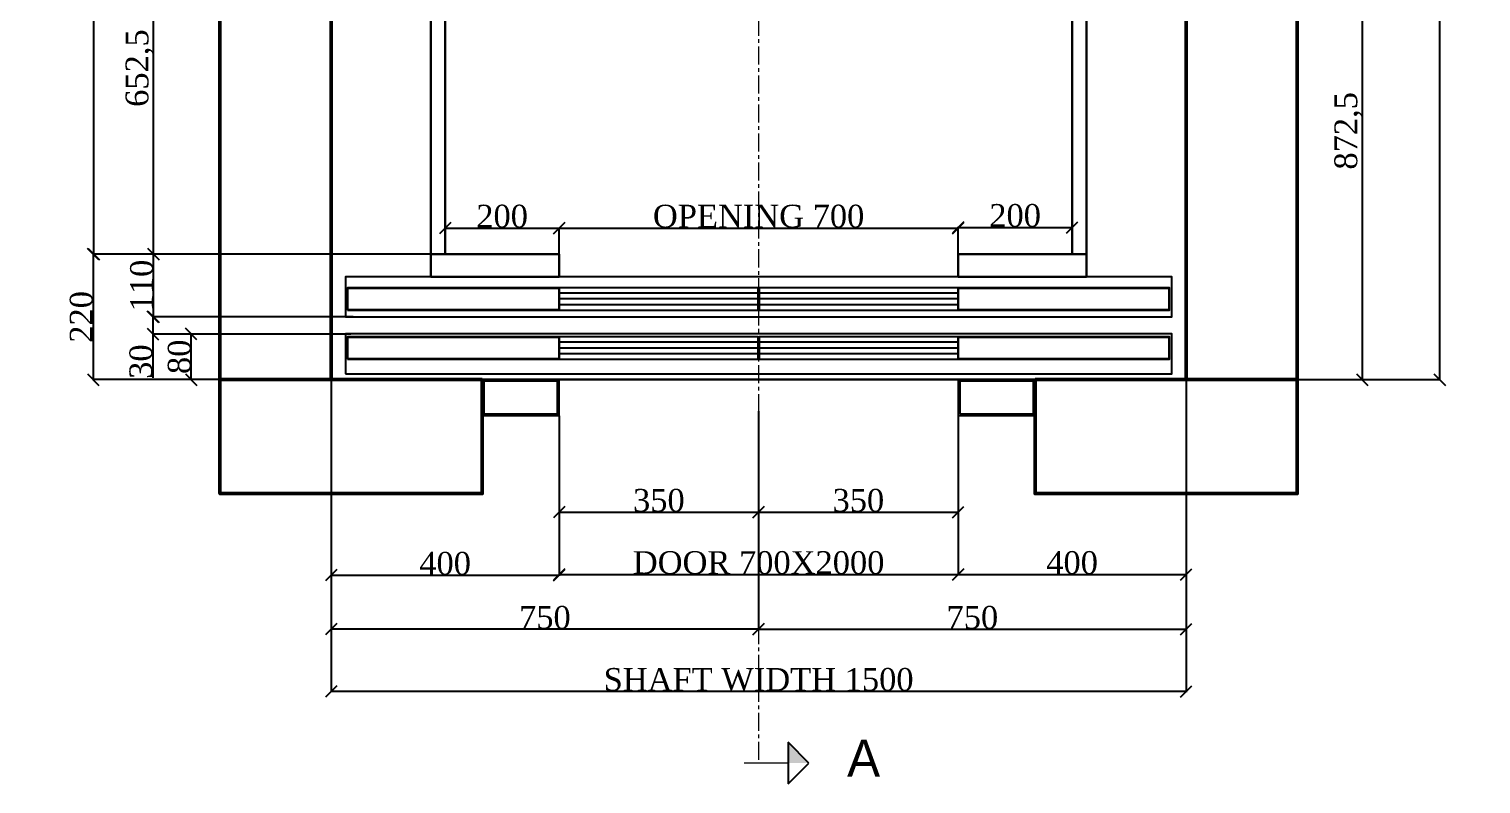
# Model space of a CAD drawing. Header units: millimetres. Extents: x -665 to 20582, y -27797 to 160.
# Drawn here: x -51 to 2496, y -3063 to -1739 of the extents above; entities that cross this region are included whole.
import ezdxf

# ---------------------------------------------------------------- set-up
doc = ezdxf.new("R2010")
doc.units = ezdxf.units.MM
doc.linetypes.add('ACAD_ISO02W100', pattern=[15, 12, -3])
doc.linetypes.add('CENTER', pattern=[50.8, 31.75, -6.35, 6.35, -6.35])
for name, color, linetype, lineweight in [('Car', 3, 'Continuous', 18), ('CL', 2, 'CENTER', 0), ('DL', 8, 'ACAD_ISO02W100', 0), ('step&guides', 3, 'Continuous', 30), ('Wall', 1, 'Continuous', 50)]:
    doc.layers.add(name, color=color, linetype=linetype, lineweight=lineweight)
doc.styles.add('top', font='cent.shx', dxfattribs={"height": 40})
doc.dimstyles.new('top', dxfattribs={"dimtxt": 35, "dimasz": 20, "dimexe": 1.25, "dimexo": 0.625, "dimtad": 1, "dimtxsty": 'top', "dimblk": 'OBLIQUE', "dimcen": 2.5, "dimadec": 0, "dimazin": 0, "dimtfac": 1, "dimtmove": 0, "dimatfit": 3, "dimldrblk": 'OBLIQUE', "dimfxl": 1, "dimarcsym": 0})

# ---------------------------------------------------------------- blocks, each defined once
blk = doc.blocks.new('_Oblique')
at = {"color": 0, "linetype": 'ByBlock', "lineweight": -2}
blk.add_line((-0.5, -0.5), (0.5, 0.5), dxfattribs=at)
blk = doc.blocks.new('*D13')
at = {"color": 0, "lineweight": -2, "transparency": 16777216}
for p, q in [((478.8, -2354.2), (478.8, -2792.7)), ((1228.8, -2513.3), (1228.8, -2792.7)), ((1228.8, -2791.4), (478.8, -2791.4))]:
    blk.add_line(p, q, dxfattribs=at)
at = {"layer": 'Defpoints', "color": 0, "transparency": 16777216}
for p in [(478.8, -2353.6), (1228.8, -2512.6), (478.8, -2791.4)]:
    blk.add_point(p, dxfattribs=at)
at = {"color": 0, "lineweight": -2, "transparency": 16777216, "xscale": 20, "yscale": 20, "zscale": 20, "rotation": 180}
blk.add_blockref('_Oblique', (478.8, -2791.4), dxfattribs=at)
at = {"color": 0, "lineweight": -2, "transparency": 16777216, "xscale": 20, "yscale": 20, "zscale": 20}
blk.add_blockref('_Oblique', (1228.8, -2791.4), dxfattribs=at)
at = {"color": 0, "transparency": 16777216, "insert": (853.8, -2770.8), "char_height": 40, "attachment_point": 5, "style": 'top'}
blk.add_mtext('750', dxfattribs=at)
blk = doc.blocks.new('*D14')
at = {"color": 0, "lineweight": -2, "transparency": 16777216}
for p, q in [((1978.8, -2354.2), (1978.8, -2792.7)), ((1228.8, -2513.3), (1228.8, -2792.7)), ((1228.8, -2791.4), (1978.8, -2791.4))]:
    blk.add_line(p, q, dxfattribs=at)
at = {"layer": 'Defpoints', "color": 0, "transparency": 16777216}
for p in [(1978.8, -2353.6), (1228.8, -2512.6), (1978.8, -2791.4)]:
    blk.add_point(p, dxfattribs=at)
at = {"color": 0, "lineweight": -2, "transparency": 16777216, "xscale": 20, "yscale": 20, "zscale": 20, "rotation": 180}
blk.add_blockref('_Oblique', (1228.8, -2791.4), dxfattribs=at)
at = {"color": 0, "lineweight": -2, "transparency": 16777216, "xscale": 20, "yscale": 20, "zscale": 20}
blk.add_blockref('_Oblique', (1978.8, -2791.4), dxfattribs=at)
at = {"color": 0, "transparency": 16777216, "insert": (1603.8, -2770.8), "char_height": 40, "attachment_point": 5, "style": 'top'}
blk.add_mtext('750', dxfattribs=at)
blk = doc.blocks.new('*D27')
at = {"color": 0, "lineweight": -2, "transparency": 16777216}
for p, q in [((478.8, -2354.2), (478.8, -2901.7)), ((1978.8, -2354.2), (1978.8, -2901.7)), ((1978.8, -2900.4), (478.8, -2900.4))]:
    blk.add_line(p, q, dxfattribs=at)
at = {"layer": 'Defpoints', "color": 0, "transparency": 16777216}
for p in [(478.8, -2353.6), (1978.8, -2353.6), (478.8, -2900.4)]:
    blk.add_point(p, dxfattribs=at)
at = {"color": 0, "lineweight": -2, "transparency": 16777216, "xscale": 20, "yscale": 20, "zscale": 20, "rotation": 180}
blk.add_blockref('_Oblique', (478.8, -2900.4), dxfattribs=at)
at = {"color": 0, "lineweight": -2, "transparency": 16777216, "xscale": 20, "yscale": 20, "zscale": 20}
blk.add_blockref('_Oblique', (1978.8, -2900.4), dxfattribs=at)
at = {"color": 0, "transparency": 16777216, "insert": (1228.8, -2879.8), "char_height": 40, "attachment_point": 5, "style": 'top'}
blk.add_mtext('SHAFT WIDTH 1500', dxfattribs=at)
blk = doc.blocks.new('*D16')
at = {"color": 0, "lineweight": -2, "transparency": 16777216}
for p, q in [((1974.4, -1481.1), (2289.2, -1481.1)), ((2287.9, -1481.1), (2287.9, -2353.6)), ((1979.4, -2353.6), (2289.2, -2353.6))]:
    blk.add_line(p, q, dxfattribs=at)
at = {"layer": 'Defpoints', "color": 0, "transparency": 16777216}
for p in [(1973.8, -1481.1), (1978.8, -2353.6), (2287.9, -2353.6)]:
    blk.add_point(p, dxfattribs=at)
at = {"color": 0, "lineweight": -2, "transparency": 16777216, "xscale": 20, "yscale": 20, "zscale": 20}
for p, rotation in [((2287.9, -1481.1), 90), ((2287.9, -2353.6), 270)]:
    blk.add_blockref('_Oblique', p, dxfattribs=dict(at, rotation=rotation))
at = {"color": 0, "transparency": 16777216, "insert": (2263.7, -1917.3), "char_height": 40, "attachment_point": 5, "rotation": 90, "style": 'top'}
blk.add_mtext('872,5', dxfattribs=at)
blk = doc.blocks.new('*D18')
at = {"color": 0, "lineweight": -2, "transparency": 16777216}
for p, q in [((678.2, -828.6), (61.2, -828.6)), ((62.5, -2133.6), (62.5, -828.6)), ((728.2, -2133.6), (61.2, -2133.6))]:
    blk.add_line(p, q, dxfattribs=at)
at = {"layer": 'Defpoints', "color": 0, "transparency": 16777216}
for p in [(62.5, -828.6), (678.8, -828.6), (728.8, -2133.6)]:
    blk.add_point(p, dxfattribs=at)
at = {"color": 0, "lineweight": -2, "transparency": 16777216, "xscale": 20, "yscale": 20, "zscale": 20}
for p, rotation in [((62.5, -828.6), 90), ((62.5, -2133.6), 270)]:
    blk.add_blockref('_Oblique', p, dxfattribs=dict(at, rotation=rotation))
at = {"color": 0, "transparency": 16777216, "insert": (41.9, -1431.1), "char_height": 40, "attachment_point": 5, "rotation": 90, "style": 'top'}
blk.add_mtext('CAR DEPTH 1305', dxfattribs=at)
blk = doc.blocks.new('*D28')
at = {"color": 0, "lineweight": -2, "transparency": 16777216}
for p, q in [((483.2, -1481.1), (165.8, -1481.1)), ((167.1, -2133.6), (167.1, -1481.1)), ((283.2, -2133.6), (165.8, -2133.6))]:
    blk.add_line(p, q, dxfattribs=at)
at = {"layer": 'Defpoints', "color": 0, "transparency": 16777216}
for p in [(167.1, -1481.1), (483.8, -1481.1), (283.8, -2133.6)]:
    blk.add_point(p, dxfattribs=at)
at = {"color": 0, "lineweight": -2, "transparency": 16777216, "xscale": 20, "yscale": 20, "zscale": 20}
for p, rotation in [((167.1, -1481.1), 90), ((167.1, -2133.6), 270)]:
    blk.add_blockref('_Oblique', p, dxfattribs=dict(at, rotation=rotation))
at = {"color": 0, "transparency": 16777216, "insert": (142.9, -1807.3), "char_height": 40, "attachment_point": 5, "rotation": 90, "style": 'top'}
blk.add_mtext('652,5', dxfattribs=at)
blk = doc.blocks.new('*D21')
at = {"color": 0, "lineweight": -2, "transparency": 16777216}
for p, q in [((1974.4, -553.6), (2424.9, -553.6)), ((2423.7, -2353.6), (2423.7, -553.6)), ((1974.4, -2353.6), (2424.9, -2353.6))]:
    blk.add_line(p, q, dxfattribs=at)
at = {"layer": 'Defpoints', "color": 0, "transparency": 16777216}
for p in [(1973.8, -553.6), (2423.7, -553.6), (1973.8, -2353.6)]:
    blk.add_point(p, dxfattribs=at)
at = {"color": 0, "lineweight": -2, "transparency": 16777216, "xscale": 20, "yscale": 20, "zscale": 20}
for p, rotation in [((2423.7, -553.6), 90), ((2423.7, -2353.6), 270)]:
    blk.add_blockref('_Oblique', p, dxfattribs=dict(at, rotation=rotation))
at = {"color": 0, "transparency": 16777216, "insert": (2403, -1403.6), "char_height": 40, "attachment_point": 5, "rotation": 90, "style": 'top'}
blk.add_mtext('SHAFT DEPTH  1800', dxfattribs=at)
blk = doc.blocks.new('*D33')
at = {"color": 0, "lineweight": -2, "transparency": 16777216}
for p, q in [((283.2, -2133.6), (60, -2133.6)), ((61.2, -2133.6), (61.2, -2353.6)), ((283.2, -2353.6), (60, -2353.6))]:
    blk.add_line(p, q, dxfattribs=at)
at = {"layer": 'Defpoints', "color": 0, "transparency": 16777216}
for p in [(283.8, -2133.6), (61.2, -2353.6), (283.8, -2353.6)]:
    blk.add_point(p, dxfattribs=at)
at = {"color": 0, "lineweight": -2, "transparency": 16777216, "xscale": 20, "yscale": 20, "zscale": 20}
for p, rotation in [((61.2, -2133.6), 90), ((61.2, -2353.6), 270)]:
    blk.add_blockref('_Oblique', p, dxfattribs=dict(at, rotation=rotation))
at = {"color": 0, "transparency": 16777216, "insert": (40.6, -2243.6), "char_height": 40, "attachment_point": 5, "rotation": 90, "style": 'top'}
blk.add_mtext('220', dxfattribs=at)
blk = doc.blocks.new('*D61')
at = {"color": 0, "lineweight": -2, "transparency": 16777216}
for p, q in [((678.8, -2132.9), (678.8, -2086.6)), ((678.8, -2087.9), (878.8, -2087.9)), ((878.8, -2132.9), (878.8, -2086.6))]:
    blk.add_line(p, q, dxfattribs=at)
at = {"layer": 'Defpoints', "color": 0, "transparency": 16777216}
for p in [(878.8, -2087.9), (678.8, -2133.6), (878.8, -2133.6)]:
    blk.add_point(p, dxfattribs=at)
at = {"color": 0, "lineweight": -2, "transparency": 16777216, "xscale": 20, "yscale": 20, "zscale": 20, "rotation": 180}
blk.add_blockref('_Oblique', (678.8, -2087.9), dxfattribs=at)
at = {"color": 0, "lineweight": -2, "transparency": 16777216, "xscale": 20, "yscale": 20, "zscale": 20}
blk.add_blockref('_Oblique', (878.8, -2087.9), dxfattribs=at)
at = {"color": 0, "transparency": 16777216, "insert": (778.8, -2067.2), "char_height": 40, "attachment_point": 5, "style": 'top'}
blk.add_mtext('200', dxfattribs=at)
blk = doc.blocks.new('*D62')
at = {"color": 0, "lineweight": -2, "transparency": 16777216}
for p, q in [((878.8, -2132.9), (878.8, -2086.6)), ((878.8, -2087.9), (1578.8, -2087.9)), ((1578.8, -2132.9), (1578.8, -2086.6))]:
    blk.add_line(p, q, dxfattribs=at)
at = {"layer": 'Defpoints', "color": 0, "transparency": 16777216}
for p in [(1578.8, -2087.9), (878.8, -2133.6), (1578.8, -2133.6)]:
    blk.add_point(p, dxfattribs=at)
at = {"color": 0, "lineweight": -2, "transparency": 16777216, "xscale": 20, "yscale": 20, "zscale": 20, "rotation": 180}
blk.add_blockref('_Oblique', (878.8, -2087.9), dxfattribs=at)
at = {"color": 0, "lineweight": -2, "transparency": 16777216, "xscale": 20, "yscale": 20, "zscale": 20}
blk.add_blockref('_Oblique', (1578.8, -2087.9), dxfattribs=at)
at = {"color": 0, "transparency": 16777216, "insert": (1228.8, -2067.2), "char_height": 40, "attachment_point": 5, "style": 'top'}
blk.add_mtext('OPENING 700', dxfattribs=at)
blk = doc.blocks.new('*D63')
at = {"color": 0, "lineweight": -2, "transparency": 16777216}
for p, q in [((1578.8, -2132.9), (1578.8, -2085.4)), ((1578.8, -2086.6), (1778.8, -2086.6)), ((1778.8, -2132.9), (1778.8, -2085.4))]:
    blk.add_line(p, q, dxfattribs=at)
at = {"layer": 'Defpoints', "color": 0, "transparency": 16777216}
for p in [(1778.8, -2086.6), (1578.8, -2133.6), (1778.8, -2133.6)]:
    blk.add_point(p, dxfattribs=at)
at = {"color": 0, "lineweight": -2, "transparency": 16777216, "xscale": 20, "yscale": 20, "zscale": 20, "rotation": 180}
blk.add_blockref('_Oblique', (1578.8, -2086.6), dxfattribs=at)
at = {"color": 0, "lineweight": -2, "transparency": 16777216, "xscale": 20, "yscale": 20, "zscale": 20}
blk.add_blockref('_Oblique', (1778.8, -2086.6), dxfattribs=at)
at = {"color": 0, "transparency": 16777216, "insert": (1678.8, -2066), "char_height": 40, "attachment_point": 5, "style": 'top'}
blk.add_mtext('200', dxfattribs=at)
blk = doc.blocks.new('*D64')
at = {"color": 0, "lineweight": -2, "transparency": 16777216}
for p, q in [((478.8, -2354.2), (478.8, -2697.9)), ((878.8, -2417.2), (878.8, -2697.9)), ((478.8, -2696.6), (878.8, -2696.6))]:
    blk.add_line(p, q, dxfattribs=at)
at = {"layer": 'Defpoints', "color": 0, "transparency": 16777216}
for p in [(478.8, -2353.6), (878.8, -2416.6), (878.8, -2696.6)]:
    blk.add_point(p, dxfattribs=at)
at = {"color": 0, "lineweight": -2, "transparency": 16777216, "xscale": 20, "yscale": 20, "zscale": 20, "rotation": 180}
blk.add_blockref('_Oblique', (478.8, -2696.6), dxfattribs=at)
at = {"color": 0, "lineweight": -2, "transparency": 16777216, "xscale": 20, "yscale": 20, "zscale": 20}
blk.add_blockref('_Oblique', (878.8, -2696.6), dxfattribs=at)
at = {"color": 0, "transparency": 16777216, "insert": (678.8, -2676), "char_height": 40, "attachment_point": 5, "style": 'top'}
blk.add_mtext('400', dxfattribs=at)
blk = doc.blocks.new('*D65')
at = {"color": 0, "lineweight": -2, "transparency": 16777216}
for p, q in [((878.8, -2537.9), (878.8, -2696.6)), ((1578.8, -2533.8), (1578.8, -2696.6)), ((878.8, -2695.4), (1578.8, -2695.4))]:
    blk.add_line(p, q, dxfattribs=at)
at = {"layer": 'Defpoints', "color": 0, "transparency": 16777216}
for p in [(878.8, -2537.3), (1578.8, -2533.2), (1578.8, -2695.4)]:
    blk.add_point(p, dxfattribs=at)
at = {"color": 0, "lineweight": -2, "transparency": 16777216, "xscale": 20, "yscale": 20, "zscale": 20, "rotation": 180}
blk.add_blockref('_Oblique', (878.8, -2695.4), dxfattribs=at)
at = {"color": 0, "lineweight": -2, "transparency": 16777216, "xscale": 20, "yscale": 20, "zscale": 20}
blk.add_blockref('_Oblique', (1578.8, -2695.4), dxfattribs=at)
at = {"color": 0, "transparency": 16777216, "insert": (1228.8, -2674.7), "char_height": 40, "attachment_point": 5, "style": 'top'}
blk.add_mtext('DOOR 700X2000', dxfattribs=at)
blk = doc.blocks.new('*D66')
at = {"color": 0, "lineweight": -2, "transparency": 16777216}
for p, q in [((1978.8, -2354.2), (1978.8, -2696.6)), ((1578.8, -2502), (1578.8, -2696.6)), ((1578.8, -2695.4), (1978.8, -2695.4))]:
    blk.add_line(p, q, dxfattribs=at)
at = {"layer": 'Defpoints', "color": 0, "transparency": 16777216}
for p in [(1978.8, -2353.6), (1578.8, -2501.4), (1978.8, -2695.4)]:
    blk.add_point(p, dxfattribs=at)
at = {"color": 0, "lineweight": -2, "transparency": 16777216, "xscale": 20, "yscale": 20, "zscale": 20, "rotation": 180}
blk.add_blockref('_Oblique', (1578.8, -2695.4), dxfattribs=at)
at = {"color": 0, "lineweight": -2, "transparency": 16777216, "xscale": 20, "yscale": 20, "zscale": 20}
blk.add_blockref('_Oblique', (1978.8, -2695.4), dxfattribs=at)
at = {"color": 0, "transparency": 16777216, "insert": (1778.8, -2674.7), "char_height": 40, "attachment_point": 5, "style": 'top'}
blk.add_mtext('400', dxfattribs=at)
blk = doc.blocks.new('*D67')
at = {"color": 0, "lineweight": -2, "transparency": 16777216}
for p, q in [((878.8, -2417.2), (878.8, -2587.4)), ((1228.8, -2417.2), (1228.8, -2587.4)), ((878.8, -2586.2), (1228.8, -2586.2))]:
    blk.add_line(p, q, dxfattribs=at)
at = {"layer": 'Defpoints', "color": 0, "transparency": 16777216}
for p in [(878.8, -2416.6), (1228.8, -2416.6), (1228.8, -2586.2)]:
    blk.add_point(p, dxfattribs=at)
at = {"color": 0, "lineweight": -2, "transparency": 16777216, "xscale": 20, "yscale": 20, "zscale": 20, "rotation": 180}
blk.add_blockref('_Oblique', (878.8, -2586.2), dxfattribs=at)
at = {"color": 0, "lineweight": -2, "transparency": 16777216, "xscale": 20, "yscale": 20, "zscale": 20}
blk.add_blockref('_Oblique', (1228.8, -2586.2), dxfattribs=at)
at = {"color": 0, "transparency": 16777216, "insert": (1053.8, -2565.5), "char_height": 40, "attachment_point": 5, "style": 'top'}
blk.add_mtext('350', dxfattribs=at)
blk = doc.blocks.new('*D68')
at = {"color": 0, "lineweight": -2, "transparency": 16777216}
for p, q in [((1228.8, -2409.1), (1228.8, -2587.4)), ((1578.8, -2417.2), (1578.8, -2587.4)), ((1228.8, -2586.2), (1578.8, -2586.2))]:
    blk.add_line(p, q, dxfattribs=at)
at = {"layer": 'Defpoints', "color": 0, "transparency": 16777216}
for p in [(1228.8, -2408.5), (1578.8, -2416.6), (1578.8, -2586.2)]:
    blk.add_point(p, dxfattribs=at)
at = {"color": 0, "lineweight": -2, "transparency": 16777216, "xscale": 20, "yscale": 20, "zscale": 20, "rotation": 180}
blk.add_blockref('_Oblique', (1228.8, -2586.2), dxfattribs=at)
at = {"color": 0, "lineweight": -2, "transparency": 16777216, "xscale": 20, "yscale": 20, "zscale": 20}
blk.add_blockref('_Oblique', (1578.8, -2586.2), dxfattribs=at)
at = {"color": 0, "transparency": 16777216, "insert": (1403.8, -2565.5), "char_height": 40, "attachment_point": 5, "style": 'top'}
blk.add_mtext('350', dxfattribs=at)
blk = doc.blocks.new('*D69')
at = {"color": 0, "lineweight": -2, "transparency": 16777216}
for p, q in [((283.2, -2273.6), (232, -2273.6)), ((233.2, -2353.6), (233.2, -2273.6)), ((283.2, -2353.6), (232, -2353.6))]:
    blk.add_line(p, q, dxfattribs=at)
at = {"layer": 'Defpoints', "color": 0, "transparency": 16777216}
for p in [(233.2, -2273.6), (283.8, -2273.6), (283.8, -2353.6)]:
    blk.add_point(p, dxfattribs=at)
at = {"color": 0, "lineweight": -2, "transparency": 16777216, "xscale": 20, "yscale": 20, "zscale": 20}
for p, rotation in [((233.2, -2273.6), 90), ((233.2, -2353.6), 270)]:
    blk.add_blockref('_Oblique', p, dxfattribs=dict(at, rotation=rotation))
at = {"color": 0, "transparency": 16777216, "insert": (212.6, -2313.6), "char_height": 40, "attachment_point": 5, "rotation": 90, "style": 'top'}
blk.add_mtext('80', dxfattribs=at)
blk = doc.blocks.new('*D70')
at = {"color": 0, "lineweight": -2, "transparency": 16777216}
for p, q in [((283.2, -2243.6), (164.6, -2243.6)), ((165.8, -2243.6), (165.8, -2273.6)), ((513.3, -2273.6), (164.6, -2273.6)), ((165.8, -2273.6), (165.8, -2350.4))]:
    blk.add_line(p, q, dxfattribs=at)
at = {"layer": 'Defpoints', "color": 0, "transparency": 16777216}
for p in [(165.8, -2243.6), (283.8, -2243.6), (514, -2273.6)]:
    blk.add_point(p, dxfattribs=at)
at = {"color": 0, "lineweight": -2, "transparency": 16777216, "xscale": 20, "yscale": 20, "zscale": 20}
for p, rotation in [((165.8, -2243.6), 90), ((165.8, -2273.6), 270)]:
    blk.add_blockref('_Oblique', p, dxfattribs=dict(at, rotation=rotation))
at = {"color": 0, "transparency": 16777216, "insert": (145.2, -2322), "char_height": 40, "attachment_point": 5, "rotation": 90, "style": 'top'}
blk.add_mtext('30', dxfattribs=at)
blk = doc.blocks.new('*D71')
at = {"color": 0, "lineweight": -2, "transparency": 16777216}
for p, q in [((283.2, -2133.6), (165.8, -2133.6)), ((167.1, -2243.6), (167.1, -2133.6)), ((517.2, -2243.6), (165.8, -2243.6))]:
    blk.add_line(p, q, dxfattribs=at)
at = {"layer": 'Defpoints', "color": 0, "transparency": 16777216}
for p in [(167.1, -2133.6), (283.8, -2133.6), (517.9, -2243.6)]:
    blk.add_point(p, dxfattribs=at)
at = {"color": 0, "lineweight": -2, "transparency": 16777216, "xscale": 20, "yscale": 20, "zscale": 20}
for p, rotation in [((167.1, -2133.6), 90), ((167.1, -2243.6), 270)]:
    blk.add_blockref('_Oblique', p, dxfattribs=dict(at, rotation=rotation))
at = {"color": 0, "transparency": 16777216, "insert": (146.5, -2188.6), "char_height": 40, "attachment_point": 5, "rotation": 90, "style": 'top'}
blk.add_mtext('110', dxfattribs=at)

msp = doc.modelspace()

# ---------------------------------------------------------------- hatches: boundary and pattern name
at = {"layer": 'Car', "lineweight": 25, "ltscale": 4, "transparency": 16777216}
h = msp.add_hatch(color=256, dxfattribs=at)
h.dxf.hatch_style = 1
h.paths.add_polyline_path([(1280.475, -3025.854), (1280.576, -2989.103), (1317.005, -3025.955)])

# ---------------------------------------------------------------- linework, layer by layer
for p, q in [((878.807, -2201.551), (1227.807, -2201.551)), ((878.807, -2211.551), (1227.807, -2211.551)), ((1229.807, -2201.551), (1578.807, -2201.551)), ((1229.807, -2211.551), (1578.807, -2211.551)), ((878.807, -2221.551), (1227.807, -2221.551)), ((1229.807, -2221.551), (1578.807, -2221.551)), ((878.807, -2287.551), (1227.807, -2287.551)), ((1229.807, -2287.551), (1578.807, -2287.551)), ((878.807, -2297.551), (1227.807, -2297.551)), ((878.807, -2307.551), (1227.807, -2307.551)), ((1229.807, -2297.551), (1578.807, -2297.551)), ((1229.807, -2307.551), (1578.807, -2307.551)), ((483.807, -2353.551), (1973.807, -2353.551)), ((1973.807, -2353.551), (483.807, -2353.551)), ((1713.807, -2353.551), (1713.807, -2553.551))]:
    msp.add_line(p, q)
for points in [[(503.807, -2243.551), (1953.807, -2243.551), (1953.807, -2173.551), (503.807, -2173.551)], [(507.807, -2231.551), (878.807, -2231.551), (878.807, -2192.551), (507.807, -2192.551)], [(507.807, -2230.551), (878.807, -2230.551), (878.807, -2193.551), (507.807, -2193.551)], [(878.807, -2231.551), (1227.807, -2231.551), (1227.807, -2192.551), (878.807, -2192.551)], [(1229.807, -2231.551), (1578.807, -2231.551), (1578.807, -2192.551), (1229.807, -2192.551)], [(1578.807, -2231.551), (1949.807, -2231.551), (1949.807, -2192.551), (1578.807, -2192.551)], [(1578.807, -2230.551), (1948.807, -2230.551), (1948.807, -2193.551), (1578.807, -2193.551)], [(503.807, -2343.551), (1953.807, -2343.551), (1953.807, -2273.551), (503.807, -2273.551)], [(507.807, -2317.551), (878.807, -2317.551), (878.807, -2278.551), (507.807, -2278.551)], [(507.807, -2316.551), (878.807, -2316.551), (878.807, -2279.551), (507.807, -2279.551)], [(878.807, -2317.551), (1227.807, -2317.551), (1227.807, -2278.551), (878.807, -2278.551)], [(1229.807, -2317.551), (1578.807, -2317.551), (1578.807, -2278.551), (1229.807, -2278.551)], [(1578.807, -2317.551), (1949.807, -2317.551), (1949.807, -2278.551), (1578.807, -2278.551)], [(1578.807, -2316.551), (1948.807, -2316.551), (1948.807, -2279.551), (1578.807, -2279.551)], [(743.807, -2416.592), (878.807, -2416.592), (878.807, -2353.551), (743.807, -2353.551)], [(746.807, -2413.592), (875.807, -2413.592), (875.807, -2356.551), (746.807, -2356.551)], [(1578.807, -2416.592), (1713.807, -2416.592), (1713.807, -2353.551), (1578.807, -2353.551)], [(1581.807, -2413.592), (1710.807, -2413.592), (1710.807, -2356.551), (1581.807, -2356.551)]]:
    msp.add_lwpolyline(points, close=True)
at = {"layer": 'Car', "lineweight": 25, "ltscale": 4, "transparency": 33554666}
for p, q in [((1280.576, -2989.103), (1280.374, -3062.605)), ((1317.005, -3025.955), (1280.576, -2989.103)), ((1280.374, -3062.605), (1317.121, -3026.081))]:
    msp.add_line(p, q, dxfattribs=at)
at = {"layer": 'Car', "ltscale": 4, "transparency": 33554666}
msp.add_line((1203.687, -3025.854), (1280.475, -3025.854), dxfattribs=at)
at = {"layer": 'CL'}
for p, q in [((1228.807, -42.296, -110.467), (1228.807, -3025.854)), ((878.807, -2173.551), (878.807, -2133.551)), ((1578.807, -2173.551), (1578.807, -2133.551))]:
    msp.add_line(p, q, dxfattribs=at)
at = {"layer": 'DL'}
for p, q in [((878.807, -2173.551), (1578.807, -2173.551)), ((878.807, -2353.551), (1578.807, -2353.551))]:
    msp.add_line(p, q, dxfattribs=at)
at = {"layer": 'step&guides'}
for p, q in [((653.807, -803.551), (653.807, -2158.551)), ((1803.807, -803.551), (1803.807, -2158.551)), ((678.807, -828.551), (678.807, -2133.551)), ((1778.807, -828.551), (1778.807, -2133.551))]:
    msp.add_line(p, q, dxfattribs=at)
for points in [[(653.807, -2173.551), (878.807, -2173.551), (878.807, -2133.551), (653.807, -2133.551)], [(1578.807, -2173.551), (1803.807, -2173.551), (1803.807, -2133.551), (1578.807, -2133.551)]]:
    msp.add_lwpolyline(points, close=True, dxfattribs=at)
at = {"layer": 'Wall'}
for points in [[(1713.807, -2553.551), (2173.807, -2553.551), (2173.807, -353.551), (283.807, -353.551), (283.807, -2553.551), (743.807, -2553.551)], [(743.807, -2353.551), (478.807, -2353.551), (478.807, -553.551), (1978.807, -553.551), (1978.807, -2353.551), (1713.807, -2353.551)]]:
    msp.add_lwpolyline(points, dxfattribs=at)
for points in [[(743.807, -2353.551), (283.807, -2353.551), (283.807, -2553.551), (743.807, -2553.551)], [(1713.807, -2353.551), (2173.807, -2353.551), (2173.807, -2553.551), (1713.807, -2553.551)]]:
    msp.add_lwpolyline(points, close=True, dxfattribs=at)

# ---------------------------------------------------------------- texts
at = {"ltscale": 4, "transparency": 33554666, "insert": (1442.297, -2985.058), "char_height": 65, "attachment_point": 3, "rotation": 359.727953}
msp.add_mtext_dynamic_manual_height_columns('A', width=315.98199, gutter_width=125, heights=[0], dxfattribs=at)

# ---------------------------------------------------------------- dimensions: what is measured, and where the dimension line sits
for base, p1, p2, text, picture, middle in [((2423.667, -553.551), (1973.807, -2353.551), (1973.807, -553.551), 'SHAFT DEPTH  <>', '*D21', (2423.667, -1403.551)), ((62.5, -828.551), (728.807, -2133.551), (678.807, -828.551), 'CAR DEPTH <>', '*D18', (62.5, -1431.051))]:
    dim = msp.add_linear_dim(base=base, p1=p1, p2=p2, angle=90, text=text, dimstyle='top')
    dim.commit()
    dim.dimension.update_dxf_attribs({"geometry": picture, "text_midpoint": middle, "dimtype": 160})
for base, p1, p2, picture, middle in [((167.092, -1481.051), (283.807, -2133.551), (483.807, -1481.051), '*D28', (167.092, -1807.301)), ((2287.944, -2353.551), (1973.807, -1481.051), (1978.807, -2353.551), '*D16', (2287.944, -1917.301)), ((61.25, -2353.551), (283.807, -2133.551), (283.807, -2353.551), '*D33', (61.25, -2243.551)), ((167.092, -2133.551), (517.869, -2243.551), (283.807, -2133.551), '*D71', (167.092, -2188.551)), ((165.842, -2243.551), (513.952, -2273.551), (283.807, -2243.551), '*D70', (165.842, -2321.976)), ((233.207, -2273.551), (283.807, -2353.551), (283.807, -2273.551), '*D69', (233.207, -2313.551))]:
    dim = msp.add_linear_dim(base=base, p1=p1, p2=p2, angle=90, dimstyle='top')
    dim.commit()
    dim.dimension.update_dxf_attribs({"geometry": picture, "text_midpoint": middle, "dimtype": 160})
for base, p1, p2, text, picture, middle in [((1578.807, -2087.861), (878.807, -2133.551), (1578.807, -2133.551), 'OPENING <>', '*D62', (1228.807, -2087.861)), ((478.807, -2900.434), (1978.807, -2353.551), (478.807, -2353.551), 'SHAFT WIDTH <>', '*D27', (1228.807, -2900.434)), ((1578.807, -2695.355), (878.807, -2537.272), (1578.807, -2533.223), 'DOOR <>X2000', '*D65', (1228.807, -2695.355))]:
    dim = msp.add_linear_dim(base=base, p1=p1, p2=p2, text=text, dimstyle='top')
    dim.commit()
    dim.dimension.update_dxf_attribs({"geometry": picture, "text_midpoint": middle, "dimtype": 160})
for base, p1, p2, picture, middle in [((878.807, -2087.861), (678.807, -2133.551), (878.807, -2133.551), '*D61', (778.807, -2087.861)), ((1778.807, -2086.611), (1578.807, -2133.551), (1778.807, -2133.551), '*D63', (1678.807, -2086.611)), ((478.807, -2791.413), (1228.807, -2512.628), (478.807, -2353.551), '*D13', (853.807, -2791.413)), ((878.807, -2696.605), (478.807, -2353.551), (878.807, -2416.592), '*D64', (678.807, -2696.605)), ((1978.807, -2791.413), (1228.807, -2512.628), (1978.807, -2353.551), '*D14', (1603.807, -2791.413)), ((1978.807, -2695.355), (1578.807, -2501.366), (1978.807, -2353.551), '*D66', (1778.807, -2695.355)), ((1228.807, -2586.165), (878.807, -2416.592), (1228.807, -2416.592), '*D67', (1053.807, -2586.165)), ((1578.807, -2586.165), (1228.807, -2408.515), (1578.807, -2416.592), '*D68', (1403.807, -2586.165))]:
    dim = msp.add_linear_dim(base=base, p1=p1, p2=p2, dimstyle='top')
    dim.commit()
    dim.dimension.update_dxf_attribs({"geometry": picture, "text_midpoint": middle, "dimtype": 160})

doc.saveas('drawing.dxf')
